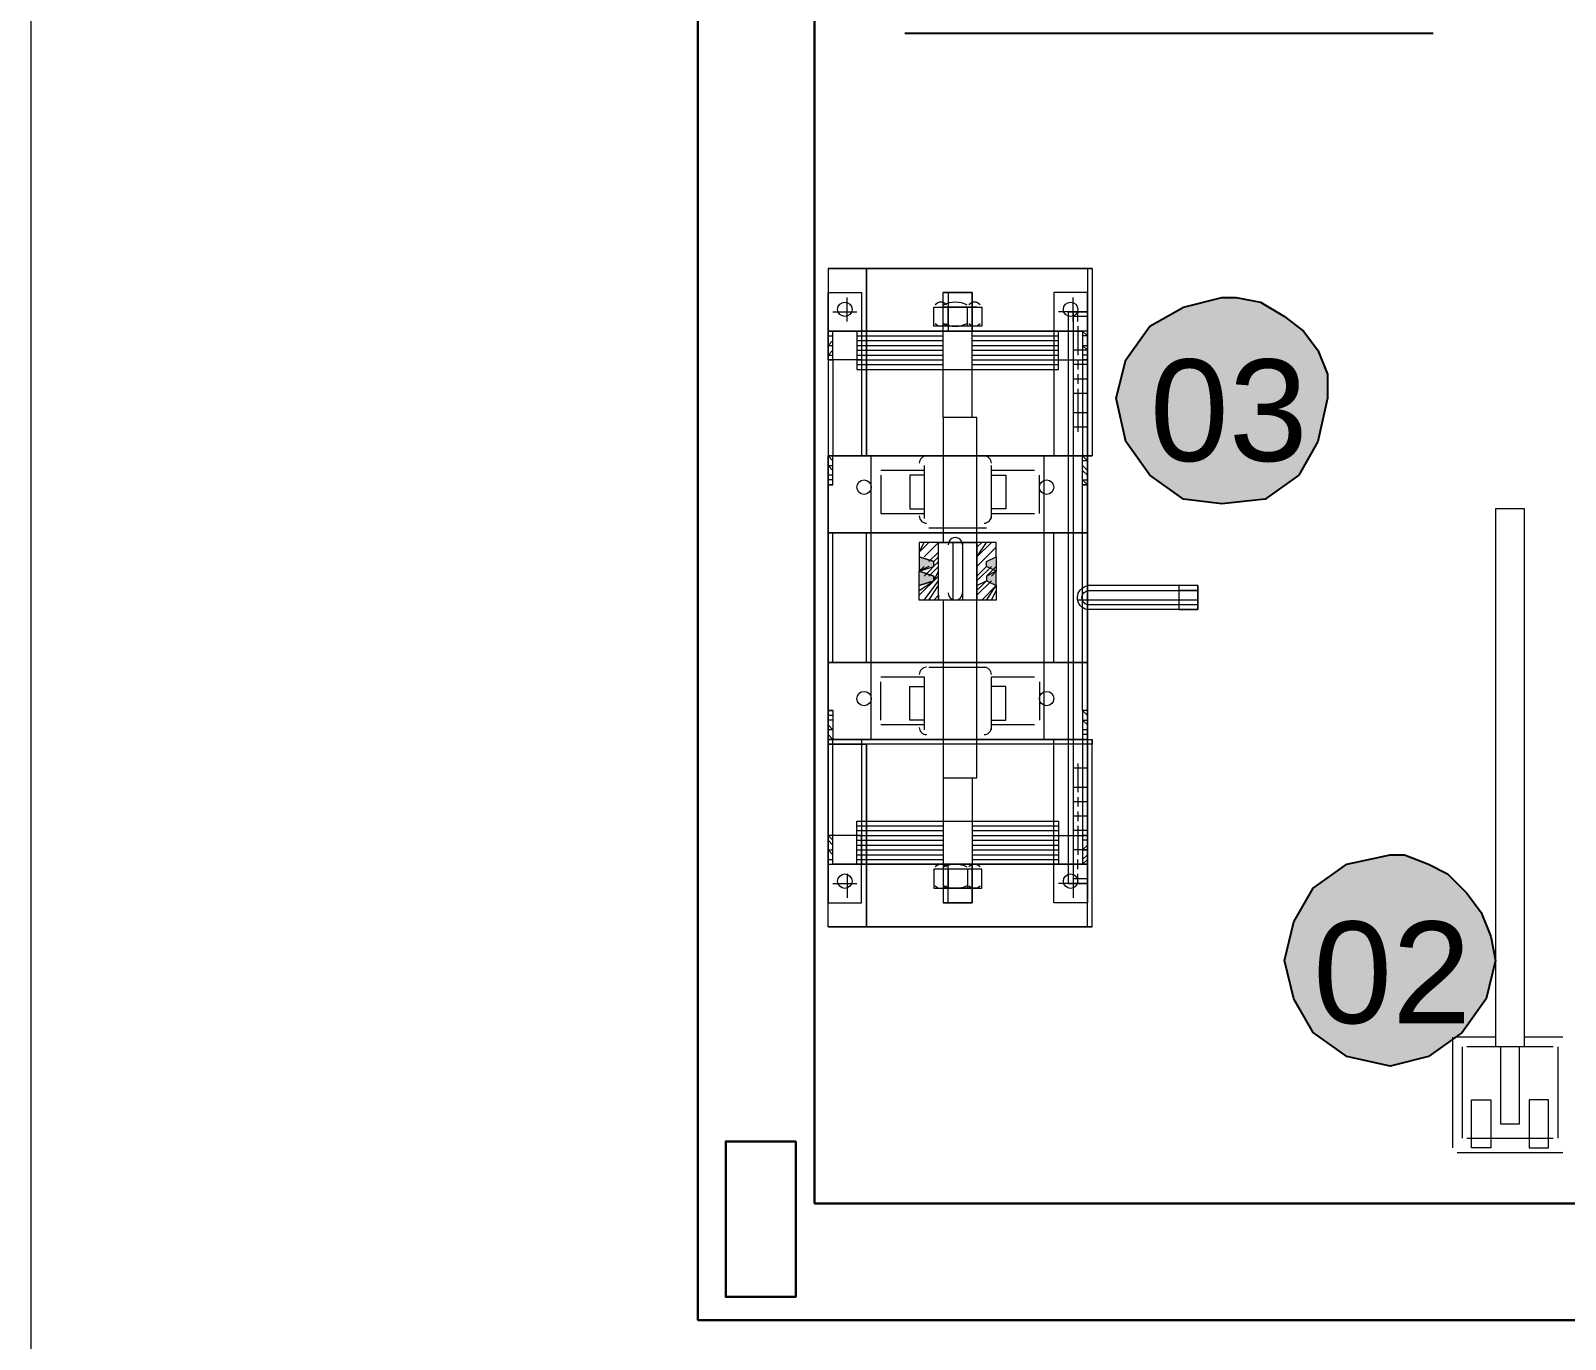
# Model space of a CAD drawing. Header units: millimetres. Extents: x 208330 to 208484, y 9278571 to 9278607.
# Drawn here: x 208404.908 to 208406.883, y 9278577.186 to 9278578.87 of the extents above; entities that cross this region are included whole.
import ezdxf

# ---------------------------------------------------------------- set-up
doc = ezdxf.new("R2010")
doc.units = ezdxf.units.MM
doc.header["$LTSCALE"] = 0.2
doc.header["$MEASUREMENT"] = 0
doc.layers.add('A-COTAS', color=7, linetype='Continuous', lineweight=5, true_color=0xc70000)
doc.layers.add('A-ESTRUTURA', color=164, linetype='Continuous', lineweight=30)
doc.layers.add('A-PAREDE', color=5, linetype='Continuous', lineweight=30)
doc.layers.add('PDF_equip 1020', color=7, linetype='Continuous', true_color=0x7a7a7a)
doc.layers.add('PDF_EQUIPAMENTOS', color=7, linetype='Continuous', true_color=0x7a7a7a)
doc.layers.add('PDF_Text', color=7, linetype='Continuous')
doc.styles.add('PDF Arial', font='arial.ttf')

# ---------------------------------------------------------------- blocks, each defined once
blk = doc.blocks.new('PILARETES')
at = {"layer": 'A-ESTRUTURA'}
blk.add_lwpolyline([(-6.92, -5.675), (-6.83, -5.675), (-6.83, -5.875), (-6.92, -5.875)], close=True, dxfattribs=at)
blk = doc.blocks.new('galpao')
at = {"layer": 'A-PAREDE'}
for p, q in [((208286.7376, 9278577.211), (208286.7376, 9278581.111)), ((208286.8876, 9278577.361), (208286.8876, 9278580.961)), ((208286.8876, 9278577.361), (208289.0876, 9278577.361)), ((208286.7376, 9278577.211), (208289.0876, 9278577.211))]:
    blk.add_line(p, q, dxfattribs=at)
at = {"layer": 'A-COTAS', "xscale": -1}
blk.add_blockref('PILARETES', (208279.9436, 9278583.116), dxfattribs=at)
blk = doc.blocks.new('ARQ GALPAO TGOV')
at = {"layer": 'PDF_equip 1020', "lineweight": 5}
h = blk.add_hatch(color=256, dxfattribs=at)
h.paths.add_polyline_path([(-5.6816, 0.1298), (-5.7002, 0.136), (-5.7002, 0.1175), (-5.6816, 0.1236)])
h.paths.add_polyline_path([(-5.6816, 0.1484), (-5.7002, 0.1546), (-5.7002, 0.136), (-5.6816, 0.1422)])
h = blk.add_hatch(color=256, dxfattribs=at)
h.paths.add_polyline_path([(-5.6013, 0.1175), (-5.6013, 0.136), (-5.6136, 0.1298), (-5.6136, 0.1236)])
h.paths.add_polyline_path([(-5.6013, 0.136), (-5.6013, 0.1546), (-5.6136, 0.1484), (-5.6136, 0.1422)])
at = {"layer": 'PDF_Text', "true_color": 0xf1eb1f}
h = blk.add_hatch(color=2, dxfattribs=at)
h.dxf.hatch_style = 1
h.paths.add_polyline_path([(-5.2427, 2.5657), (-5.2489, 2.5101), (-5.2798, 2.4668), (-5.323, 2.4359), (-5.3725, 2.4297), (-5.4281, 2.4359), (-5.4714, 2.4668), (-5.5023, 2.5101), (-5.5085, 2.5657), (-5.5023, 2.6152), (-5.4714, 2.6584), (-5.4281, 2.6893), (-5.3725, 2.6955), (-5.3601, 2.6955), (-5.3292, 2.6893), (-5.2983, 2.6708), (-5.2736, 2.6522), (-5.255, 2.6275), (-5.2427, 2.5966)])
h.paths.add_polyline_path([(-5.2798, 1.7991), (-5.286, 1.7434), (-5.3169, 1.7002), (-5.3601, 1.6754), (-5.4158, 1.6631), (-5.4652, 1.6754), (-5.5085, 1.7002), (-5.5394, 1.7434), (-5.5518, 1.7991), (-5.5394, 1.8485), (-5.5085, 1.8918), (-5.4652, 1.9227), (-5.4158, 1.9351), (-5.3972, 1.9289), (-5.3663, 1.9227), (-5.3354, 1.9104), (-5.3107, 1.8856), (-5.2921, 1.8609), (-5.2798, 1.83)])
h.paths.add_polyline_path([(-5.1747, 0.3586), (-5.187, 0.3029), (-5.2118, 0.2597), (-5.255, 0.2287), (-5.3107, 0.2226), (-5.3601, 0.2287), (-5.4034, 0.2597), (-5.4343, 0.3029), (-5.4467, 0.3586), (-5.4343, 0.408), (-5.4034, 0.4513), (-5.3601, 0.476), (-5.3107, 0.4884), (-5.2921, 0.4884), (-5.2612, 0.4822), (-5.2303, 0.4637), (-5.2056, 0.4451), (-5.187, 0.4204), (-5.1747, 0.3895)])
h.paths.add_polyline_path([(-4.9583, -0.3648), (-4.9706, -0.4142), (-5.0016, -0.4575), (-5.0448, -0.4884), (-5.0943, -0.5008), (-5.1499, -0.4884), (-5.1932, -0.4575), (-5.2179, -0.4142), (-5.2303, -0.3648), (-5.2179, -0.3153), (-5.1932, -0.272), (-5.1499, -0.2411), (-5.0943, -0.2287), (-5.0758, -0.2287), (-5.0448, -0.2411), (-5.0201, -0.2535), (-4.9954, -0.2782), (-4.9768, -0.3029), (-4.9645, -0.3338)])
h.paths.add_polyline_path([(-3.4869, -0.3648), (-3.4931, -0.4142), (-3.524, -0.4575), (-3.5672, -0.4884), (-3.6229, -0.5008), (-3.6723, -0.4884), (-3.7156, -0.4575), (-3.7465, -0.4142), (-3.7589, -0.3648), (-3.7465, -0.3153), (-3.7156, -0.272), (-3.6723, -0.2411), (-3.6229, -0.2287), (-3.6043, -0.2287), (-3.5734, -0.2411), (-3.5425, -0.2535), (-3.5178, -0.2782), (-3.4992, -0.3029), (-3.4869, -0.3338)])
h.paths.add_polyline_path([(-3.1716, 0.8161), (-3.1839, 0.7666), (-3.2148, 0.7233), (-3.2581, 0.6924), (-3.3076, 0.6801), (-3.3632, 0.6924), (-3.4065, 0.7233), (-3.4374, 0.7666), (-3.4436, 0.8161), (-3.4374, 0.8717), (-3.4065, 0.9088), (-3.3632, 0.9397), (-3.3076, 0.9521), (-3.2952, 0.9521), (-3.2581, 0.9397), (-3.2334, 0.9274), (-3.2087, 0.9088), (-3.1901, 0.8779), (-3.1778, 0.847)])
at = {"layer": 'PDF_equip 1020', "lineweight": 5}
for points in [[(-5.7682, 0.5255), (-5.8176, 0.5255), (-5.8176, 0.2844), (-5.7682, 0.2844)], [(-5.8176, 0.408), (-5.8176, 0.4946), (-5.7744, 0.4946), (-5.7744, 0.408)], [(-5.4838, 0.408), (-5.4838, 0.4946), (-5.5271, 0.4946), (-5.5271, 0.408)], [(-5.6816, 0.4513), (-5.6816, 0.476), (-5.6198, 0.476), (-5.6198, 0.4513)], [(-5.8115, 0.408), (-5.8115, 0.4451), (-5.7744, 0.4451), (-5.8176, 0.4451), (-5.8176, 0.408)], [(-5.7805, 0.4451), (-5.7805, 0.3957), (-5.5209, 0.3957), (-5.5209, 0.4451)], [(-5.49, 0.408), (-5.4838, 0.408)], [(-5.8176, 0.2844), (-5.8176, 0.2473), (-5.8115, 0.2473), (-5.8115, 0.2844), (-5.7744, 0.2844)], [(-5.4838, 0.1855), (-5.4838, 0.2844), (-5.8176, 0.2844), (-5.8176, 0.1855)], [(-5.4838, 0.2844), (-5.4838, 0.2473), (-5.49, 0.2473), (-5.49, 0.2844), (-5.5271, 0.2844)], [(-5.6754, 0.1731), (-5.694, 0.1546)], [(-5.6754, 0.1731), (-5.626, 0.1731), (-5.626, 0.0989), (-5.6754, 0.0989)], [(-5.6013, 0.1669), (-5.626, 0.1422)], [(-5.7002, 0.1546), (-5.7002, 0.136), (-5.6816, 0.1422), (-5.6816, 0.1484)], [(-5.6013, 0.1546), (-5.6013, 0.136), (-5.6136, 0.1422), (-5.6136, 0.1484)], [(-5.7002, 0.1175), (-5.7002, 0.136), (-5.6816, 0.1298), (-5.6816, 0.1236)], [(-5.6013, 0.1175), (-5.6013, 0.136), (-5.6136, 0.1298), (-5.6136, 0.1236)], [(-5.4838, -0.2658), (-5.4838, 0.0866)], [(-5.4838, 0.0185), (-5.4838, -0.0804), (-5.8176, -0.0804), (-5.8176, 0.0185)], [(-5.8176, -0.0804), (-5.8176, -0.0433), (-5.8115, -0.0433), (-5.8115, -0.0804), (-5.7744, -0.0804)], [(-5.4838, -0.0804), (-5.4838, -0.0433), (-5.49, -0.0433), (-5.49, -0.0804), (-5.5271, -0.0804)], [(-5.4776, -0.0804), (-5.4776, -0.0866), (-5.8176, -0.0866), (-5.8176, -0.0804)], [(-5.7682, -0.3215), (-5.8176, -0.3215), (-5.8176, -0.0866), (-5.7682, -0.0866)], [(-5.7805, -0.2411), (-5.7805, -0.1855), (-5.5209, -0.1855), (-5.5209, -0.2411)], [(-5.8176, -0.204), (-5.8176, -0.2906), (-5.7744, -0.2906), (-5.7744, -0.204)], [(-5.4838, -0.204), (-5.4838, -0.2906), (-5.5271, -0.2906), (-5.5271, -0.204)], [(-5.6816, -0.2473), (-5.6816, -0.272), (-5.6198, -0.272), (-5.6198, -0.2473)], [(-4.9892, -0.5441), (-4.9645, -0.5441), (-4.9645, -0.6059), (-4.9892, -0.6059)], [(-4.8903, -0.5441), (-4.915, -0.5441), (-4.915, -0.6059), (-4.8903, -0.6059)]]:
    blk.add_lwpolyline(points, close=True, dxfattribs=at)
for points in [[(-5.4776, 0.5255), (-5.8176, 0.5255), (-5.4776, 0.5255)], [(-5.7682, 0.5255), (-5.7682, 0.2844), (-5.7682, 0.5255)], [(-5.4838, 0.5255), (-5.4838, 0.2844), (-5.4838, -0.0804)], [(-5.4776, 0.5255), (-5.4776, 0.2844)], [(-5.6693, 0.3338), (-5.6693, 0.4946), (-5.6322, 0.4946), (-5.6322, 0.4451), (-5.6693, 0.4451), (-5.626, 0.4451), (-5.6198, 0.4451), (-5.6136, 0.4451)], [(-5.6631, 0.4946), (-5.6693, 0.4946)], [(-5.6322, 0.3338), (-5.6322, 0.4946), (-5.6631, 0.4946), (-5.6631, 0.4451)], [(-5.6322, 0.4946), (-5.6322, 0.4946)], [(-5.7929, 0.4575), (-5.7929, 0.4884)], [(-5.626, 0.476), (-5.6693, 0.476)], [(-5.6631, 0.4513), (-5.6631, 0.476)], [(-5.6383, 0.4513), (-5.6383, 0.476)], [(-5.5023, 0.4575), (-5.5023, 0.4884)], [(-5.8115, 0.4699), (-5.7805, 0.4699)], [(-5.49, 0.4699), (-5.5209, 0.4699)], [(-5.3416, 0.1175), (-5.3416, 0.1113), (-5.3416, 0.0866), (-5.3416, 0.1175), (-5.4838, 0.1175), (-5.4838, 0.4699), (-5.5085, 0.4699), (-5.4838, 0.4699), (-5.4838, 0.1113), (-5.3416, 0.1113), (-5.3663, 0.1113)], [(-5.5085, 0.4699), (-5.5085, -0.2658)], [(-5.5023, 0.4699), (-5.5023, -0.2658)], [(-5.4838, 0.4637), (-5.5023, 0.4637)], [(-5.4962, 0.4575), (-5.4962, 0.4699)], [(-5.4962, 0.4637), (-5.4962, 0.4637)], [(-5.8176, 0.4451), (-5.8115, 0.4451)], [(-5.8176, 0.439), (-5.8115, 0.439)], [(-5.8053, 0.4451), (-5.8053, 0.4451)], [(-5.7991, 0.4451), (-5.7991, 0.4451)], [(-5.7929, 0.4451), (-5.7929, 0.4451)], [(-5.7867, 0.4451), (-5.7867, 0.4451)], [(-5.7805, 0.4451), (-5.7805, 0.4451)], [(-5.7744, 0.4451), (-5.7744, 0.2844), (-5.7805, 0.2844)], [(-5.7805, 0.4451), (-5.7805, 0.4451)], [(-5.7805, 0.439), (-5.6693, 0.439)], [(-5.7805, 0.439), (-5.7805, 0.439)], [(-5.7744, 0.4451), (-5.7744, 0.4451)], [(-5.5271, 0.4451), (-5.7744, 0.4451), (-5.5271, 0.4451)], [(-5.7744, 0.4451), (-5.7744, 0.4451)], [(-5.7744, 0.439), (-5.7744, 0.439)], [(-5.7682, 0.4451), (-5.762, 0.4451), (-5.7558, 0.4451)], [(-5.7682, 0.439), (-5.762, 0.439), (-5.7558, 0.439)], [(-5.7496, 0.4451), (-5.7434, 0.4451), (-5.7373, 0.4451)], [(-5.7496, 0.439), (-5.7434, 0.439), (-5.7373, 0.439)], [(-5.7311, 0.4451), (-5.7249, 0.4451), (-5.7187, 0.4451)], [(-5.7311, 0.439), (-5.7249, 0.439), (-5.7187, 0.439)], [(-5.7125, 0.4451), (-5.7125, 0.4451)], [(-5.7125, 0.439), (-5.7125, 0.439)], [(-5.7064, 0.4451), (-5.7002, 0.4451), (-5.694, 0.4451)], [(-5.7064, 0.439), (-5.7002, 0.439), (-5.694, 0.439)], [(-5.6878, 0.4451), (-5.6816, 0.4451), (-5.6754, 0.4451)], [(-5.6878, 0.439), (-5.6816, 0.439), (-5.6754, 0.439)], [(-5.6693, 0.4451), (-5.6693, 0.4451)], [(-5.6693, 0.439), (-5.6693, 0.439)], [(-5.6322, 0.4451), (-5.6322, 0.4451)], [(-5.6322, 0.439), (-5.5209, 0.439)], [(-5.6322, 0.439), (-5.6322, 0.439)], [(-5.626, 0.439), (-5.6198, 0.439), (-5.6136, 0.439)], [(-5.6074, 0.4451), (-5.6013, 0.4451), (-5.5951, 0.4451), (-5.5889, 0.4451)], [(-5.6074, 0.439), (-5.6013, 0.439), (-5.5951, 0.439), (-5.5889, 0.439)], [(-5.5827, 0.4451), (-5.5765, 0.4451), (-5.5703, 0.4451)], [(-5.5827, 0.439), (-5.5765, 0.439), (-5.5703, 0.439)], [(-5.5642, 0.4451), (-5.558, 0.4451), (-5.5518, 0.4451)], [(-5.5642, 0.439), (-5.558, 0.439), (-5.5518, 0.439)], [(-5.5456, 0.4451), (-5.5394, 0.4451), (-5.5332, 0.4451), (-5.5271, 0.4451), (-5.5271, 0.2844)], [(-5.5456, 0.439), (-5.5394, 0.439), (-5.5332, 0.439), (-5.5271, 0.439)], [(-5.4838, 0.2844), (-5.4838, 0.408), (-5.4838, 0.4451), (-5.5271, 0.4451), (-5.49, 0.4451), (-5.49, 0.408), (-5.49, 0.2844), (-5.4838, 0.2782), (-5.49, 0.2782)], [(-5.5271, 0.4451), (-5.5271, 0.4451)], [(-5.5209, 0.4451), (-5.5209, 0.4451)], [(-5.5147, 0.4451), (-5.5209, 0.4451)], [(-5.5209, 0.4451), (-5.5209, 0.4451)], [(-5.5209, 0.439), (-5.5209, 0.439)], [(-5.5085, 0.4451), (-5.5085, 0.4451)], [(-5.5023, 0.4451), (-5.5023, 0.4451)], [(-5.4838, 0.4451), (-5.5023, 0.4451)], [(-5.4962, 0.4513), (-5.4962, 0.4328), (-5.4962, 0.4142)], [(-5.4962, 0.4451), (-5.4962, 0.4451)], [(-5.4962, 0.4451), (-5.4962, 0.4451)], [(-5.49, 0.4451), (-5.4838, 0.439), (-5.49, 0.439)], [(-5.8115, 0.4328), (-5.8176, 0.4266), (-5.8115, 0.4266)], [(-5.8115, 0.4204), (-5.8176, 0.4142), (-5.8115, 0.4142)], [(-5.7805, 0.4328), (-5.6693, 0.4328)], [(-5.7805, 0.4328), (-5.7805, 0.4328)], [(-5.7805, 0.4266), (-5.6693, 0.4266)], [(-5.7805, 0.4266), (-5.7805, 0.4266)], [(-5.7805, 0.4204), (-5.6693, 0.4204)], [(-5.7805, 0.4204), (-5.7805, 0.4204)], [(-5.7744, 0.4328), (-5.7744, 0.4328)], [(-5.7744, 0.4266), (-5.7744, 0.4266)], [(-5.7744, 0.4204), (-5.7744, 0.4204)], [(-5.7682, 0.4328), (-5.762, 0.4328), (-5.7558, 0.4328)], [(-5.7682, 0.4266), (-5.762, 0.4266), (-5.7558, 0.4266)], [(-5.7682, 0.4204), (-5.762, 0.4204), (-5.7558, 0.4204)], [(-5.7496, 0.4328), (-5.7434, 0.4328), (-5.7373, 0.4328)], [(-5.7496, 0.4266), (-5.7434, 0.4266), (-5.7373, 0.4266)], [(-5.7496, 0.4204), (-5.7434, 0.4204), (-5.7373, 0.4204)], [(-5.7311, 0.4328), (-5.7249, 0.4328), (-5.7187, 0.4328)], [(-5.7311, 0.4266), (-5.7249, 0.4266), (-5.7187, 0.4266)], [(-5.7311, 0.4204), (-5.7249, 0.4204), (-5.7187, 0.4204)], [(-5.7125, 0.4328), (-5.7125, 0.4328)], [(-5.7125, 0.4266), (-5.7125, 0.4266)], [(-5.7125, 0.4204), (-5.7125, 0.4204)], [(-5.7064, 0.4328), (-5.7002, 0.4328), (-5.694, 0.4328)], [(-5.7064, 0.4266), (-5.7002, 0.4266), (-5.694, 0.4266)], [(-5.7064, 0.4204), (-5.7002, 0.4204), (-5.694, 0.4204)], [(-5.6878, 0.4328), (-5.6816, 0.4328), (-5.6754, 0.4328)], [(-5.6878, 0.4266), (-5.6816, 0.4266), (-5.6754, 0.4266)], [(-5.6878, 0.4204), (-5.6816, 0.4204), (-5.6754, 0.4204)], [(-5.6693, 0.4328), (-5.6693, 0.4328)], [(-5.6693, 0.4266), (-5.6693, 0.4266)], [(-5.6693, 0.4204), (-5.6693, 0.4204)], [(-5.6322, 0.4328), (-5.5209, 0.4328)], [(-5.6322, 0.4328), (-5.6322, 0.4328)], [(-5.6322, 0.4266), (-5.5209, 0.4266)], [(-5.6322, 0.4266), (-5.6322, 0.4266)], [(-5.6322, 0.4204), (-5.5209, 0.4204)], [(-5.6322, 0.4204), (-5.6322, 0.4204)], [(-5.626, 0.4328), (-5.6198, 0.4328), (-5.6136, 0.4328)], [(-5.626, 0.4266), (-5.6198, 0.4266), (-5.6136, 0.4266)], [(-5.626, 0.4204), (-5.6198, 0.4204), (-5.6136, 0.4204)], [(-5.6074, 0.4328), (-5.6013, 0.4328), (-5.5951, 0.4328), (-5.5889, 0.4328)], [(-5.6074, 0.4266), (-5.6013, 0.4266), (-5.5951, 0.4266), (-5.5889, 0.4266)], [(-5.6074, 0.4204), (-5.6013, 0.4204), (-5.5951, 0.4204), (-5.5889, 0.4204)], [(-5.5827, 0.4328), (-5.5765, 0.4328), (-5.5703, 0.4328)], [(-5.5827, 0.4266), (-5.5765, 0.4266), (-5.5703, 0.4266)], [(-5.5827, 0.4204), (-5.5765, 0.4204), (-5.5703, 0.4204)], [(-5.5642, 0.4328), (-5.558, 0.4328), (-5.5518, 0.4328)], [(-5.5642, 0.4266), (-5.558, 0.4266), (-5.5518, 0.4266)], [(-5.5642, 0.4204), (-5.558, 0.4204), (-5.5518, 0.4204)], [(-5.5456, 0.4328), (-5.5394, 0.4328), (-5.5332, 0.4328), (-5.5271, 0.4328)], [(-5.5456, 0.4266), (-5.5394, 0.4266), (-5.5332, 0.4266), (-5.5271, 0.4266)], [(-5.5456, 0.4204), (-5.5394, 0.4204), (-5.5332, 0.4204), (-5.5271, 0.4204)], [(-5.5209, 0.4328), (-5.5209, 0.4328)], [(-5.5209, 0.4266), (-5.5209, 0.4266)], [(-5.5209, 0.4204), (-5.5209, 0.4204)], [(-5.4838, 0.4204), (-5.5023, 0.4204)], [(-5.4962, 0.4204), (-5.4962, 0.4204)], [(-5.4838, 0.4204), (-5.49, 0.4266), (-5.4838, 0.4266)], [(-5.8176, 0.408), (-5.8176, 0.2844)], [(-5.8115, 0.408), (-5.8115, 0.2844)], [(-5.7805, 0.4142), (-5.6693, 0.4142)], [(-5.7805, 0.4142), (-5.7805, 0.4142)], [(-5.7805, 0.408), (-5.6693, 0.408)], [(-5.7805, 0.408), (-5.7805, 0.408)], [(-5.7805, 0.4019), (-5.6693, 0.4019)], [(-5.7805, 0.4019), (-5.7805, 0.4019)], [(-5.7805, 0.3957), (-5.6693, 0.3957)], [(-5.7805, 0.3957), (-5.7805, 0.3957)], [(-5.7744, 0.4142), (-5.7744, 0.4142)], [(-5.7744, 0.408), (-5.7744, 0.408)], [(-5.7744, 0.4019), (-5.7744, 0.4019)], [(-5.7744, 0.3957), (-5.7744, 0.3957)], [(-5.7682, 0.4142), (-5.762, 0.4142), (-5.7558, 0.4142)], [(-5.7682, 0.408), (-5.762, 0.408), (-5.7558, 0.408)], [(-5.7682, 0.4019), (-5.762, 0.4019), (-5.7558, 0.4019)], [(-5.7682, 0.3957), (-5.762, 0.3957), (-5.7558, 0.3957)], [(-5.7496, 0.4142), (-5.7434, 0.4142), (-5.7373, 0.4142)], [(-5.7496, 0.408), (-5.7434, 0.408), (-5.7373, 0.408)], [(-5.7496, 0.4019), (-5.7434, 0.4019), (-5.7373, 0.4019)], [(-5.7496, 0.3957), (-5.7434, 0.3957), (-5.7373, 0.3957)], [(-5.7311, 0.4142), (-5.7249, 0.4142), (-5.7187, 0.4142)], [(-5.7311, 0.408), (-5.7249, 0.408), (-5.7187, 0.408)], [(-5.7311, 0.4019), (-5.7249, 0.4019), (-5.7187, 0.4019)], [(-5.7311, 0.3957), (-5.7249, 0.3957), (-5.7187, 0.3957)], [(-5.7125, 0.4142), (-5.7125, 0.4142)], [(-5.7125, 0.408), (-5.7125, 0.408)], [(-5.7125, 0.4019), (-5.7125, 0.4019)], [(-5.7125, 0.3957), (-5.7125, 0.3957)], [(-5.7064, 0.4142), (-5.7002, 0.4142), (-5.694, 0.4142)], [(-5.7064, 0.408), (-5.7002, 0.408), (-5.694, 0.408)], [(-5.7064, 0.4019), (-5.7002, 0.4019), (-5.694, 0.4019)], [(-5.7064, 0.3957), (-5.7002, 0.3957), (-5.694, 0.3957)], [(-5.6878, 0.4142), (-5.6816, 0.4142), (-5.6754, 0.4142)], [(-5.6878, 0.408), (-5.6816, 0.408), (-5.6754, 0.408)], [(-5.6878, 0.4019), (-5.6816, 0.4019), (-5.6754, 0.4019)], [(-5.6878, 0.3957), (-5.6816, 0.3957), (-5.6754, 0.3957)], [(-5.6693, 0.4142), (-5.6693, 0.4142)], [(-5.6693, 0.408), (-5.6693, 0.408)], [(-5.6693, 0.4019), (-5.6693, 0.4019)], [(-5.6693, 0.3957), (-5.6693, 0.3957)], [(-5.6322, 0.4142), (-5.5209, 0.4142)], [(-5.6322, 0.4142), (-5.6322, 0.4142)], [(-5.6322, 0.408), (-5.5209, 0.408)], [(-5.6322, 0.408), (-5.6322, 0.408)], [(-5.6322, 0.4019), (-5.5209, 0.4019)], [(-5.6322, 0.4019), (-5.6322, 0.4019)], [(-5.6322, 0.3957), (-5.5209, 0.3957)], [(-5.6322, 0.3957), (-5.6322, 0.3957)], [(-5.626, 0.4142), (-5.6198, 0.4142), (-5.6136, 0.4142)], [(-5.626, 0.408), (-5.6198, 0.408), (-5.6136, 0.408)], [(-5.626, 0.4019), (-5.6198, 0.4019), (-5.6136, 0.4019)], [(-5.626, 0.3957), (-5.6198, 0.3957), (-5.6136, 0.3957)], [(-5.6074, 0.4142), (-5.6013, 0.4142), (-5.5951, 0.4142), (-5.5889, 0.4142)], [(-5.6074, 0.408), (-5.6013, 0.408), (-5.5951, 0.408), (-5.5889, 0.408)], [(-5.6074, 0.4019), (-5.6013, 0.4019), (-5.5951, 0.4019), (-5.5889, 0.4019)], [(-5.6074, 0.3957), (-5.6013, 0.3957), (-5.5951, 0.3957), (-5.5889, 0.3957)], [(-5.5827, 0.4142), (-5.5765, 0.4142), (-5.5703, 0.4142)], [(-5.5827, 0.408), (-5.5765, 0.408), (-5.5703, 0.408)], [(-5.5827, 0.4019), (-5.5765, 0.4019), (-5.5703, 0.4019)], [(-5.5827, 0.3957), (-5.5765, 0.3957), (-5.5703, 0.3957)], [(-5.5642, 0.4142), (-5.558, 0.4142), (-5.5518, 0.4142)], [(-5.5642, 0.408), (-5.558, 0.408), (-5.5518, 0.408)], [(-5.5642, 0.4019), (-5.558, 0.4019), (-5.5518, 0.4019)], [(-5.5642, 0.3957), (-5.558, 0.3957), (-5.5518, 0.3957)], [(-5.5456, 0.4142), (-5.5394, 0.4142), (-5.5332, 0.4142), (-5.5271, 0.4142)], [(-5.5456, 0.408), (-5.5394, 0.408), (-5.5332, 0.408), (-5.5271, 0.408)], [(-5.5456, 0.4019), (-5.5394, 0.4019), (-5.5332, 0.4019), (-5.5271, 0.4019)], [(-5.5456, 0.3957), (-5.5394, 0.3957), (-5.5332, 0.3957), (-5.5271, 0.3957)], [(-5.5209, 0.4142), (-5.5209, 0.4142)], [(-5.5209, 0.408), (-5.5209, 0.408)], [(-5.5209, 0.4019), (-5.5209, 0.4019)], [(-5.5209, 0.3957), (-5.5209, 0.3957)], [(-5.4838, 0.4019), (-5.5023, 0.4019)], [(-5.4962, 0.408), (-5.4962, 0.3957)], [(-5.4962, 0.4019), (-5.4962, 0.4019)], [(-5.4838, 0.4142), (-5.49, 0.4142)], [(-5.4838, 0.3833), (-5.5023, 0.3833)], [(-5.4962, 0.3895), (-5.4962, 0.3771)], [(-5.4962, 0.3833), (-5.4962, 0.3833)], [(-5.4838, 0.3648), (-5.5023, 0.3648)], [(-5.4962, 0.3709), (-5.4962, 0.3524), (-5.4962, 0.3338), (-5.4962, 0.3153)], [(-5.4962, 0.3648), (-5.4962, 0.3648)], [(-5.4838, 0.34), (-5.5023, 0.34)], [(-5.4962, 0.34), (-5.4962, 0.34)], [(-5.6693, 0.0989), (-5.6693, -0.1298), (-5.626, -0.1298), (-5.626, 0.0989), (-5.626, 0.1731), (-5.626, 0.3338), (-5.6693, 0.3338), (-5.6693, 0.1731)], [(-5.4838, 0.3215), (-5.5023, 0.3215)], [(-5.4962, 0.3215), (-5.4962, 0.3215)], [(-5.8115, 0.2782), (-5.8176, 0.2844), (-5.8115, 0.2844), (-5.49, 0.2844)], [(-5.49, -0.0804), (-5.49, -0.204), (-5.49, -0.2411), (-5.5271, -0.2411), (-5.4838, -0.2411), (-5.4838, -0.204), (-5.49, -0.204), (-5.4838, -0.204), (-5.4838, -0.0804), (-5.4838, 0.2844), (-5.8176, 0.2844), (-5.8176, -0.0804), (-5.8176, -0.204), (-5.8176, -0.2411), (-5.7744, -0.2411), (-5.8115, -0.2411), (-5.8115, -0.204), (-5.8176, -0.204), (-5.8115, -0.2102)], [(-5.4776, 0.2844), (-5.8176, 0.2844), (-5.4776, 0.2844)], [(-5.8176, -0.0804), (-5.8176, 0.2844)], [(-5.8053, 0.2844), (-5.8053, 0.2844)], [(-5.7991, 0.2844), (-5.7991, 0.2844)], [(-5.7929, 0.2844), (-5.7929, 0.2844)], [(-5.7867, 0.2844), (-5.7867, 0.2844)], [(-5.7744, 0.2844), (-5.7744, 0.2844)], [(-5.7744, 0.2844), (-5.7744, 0.2844)], [(-5.762, -0.0804), (-5.762, 0.2844)], [(-5.6136, 0.2844), (-5.6878, 0.2844)], [(-5.5394, -0.0804), (-5.5394, 0.2844)], [(-5.5271, 0.2844), (-5.5271, 0.2844)], [(-5.5209, 0.2844), (-5.5209, 0.2844)], [(-5.5147, 0.2844), (-5.5209, 0.2844)], [(-5.5085, 0.2844), (-5.5085, 0.2844)], [(-5.5023, 0.2844), (-5.5023, 0.2844)], [(-5.4962, 0.2844), (-5.4962, 0.2844)], [(-5.8115, 0.2658), (-5.8176, 0.272), (-5.8115, 0.272)], [(-5.8115, 0.2597), (-5.8176, 0.2597)], [(-5.694, 0.2658), (-5.7496, 0.2658)], [(-5.7496, 0.2597), (-5.7496, 0.2597)], [(-5.7496, 0.2597), (-5.7496, 0.2102), (-5.694, 0.2102)], [(-5.694, 0.2597), (-5.7125, 0.2597), (-5.7125, 0.2164), (-5.694, 0.2164)], [(-5.694, 0.272), (-5.694, 0.204)], [(-5.6074, 0.204), (-5.6074, 0.272)], [(-5.5518, 0.2658), (-5.6074, 0.2658)], [(-5.6074, 0.2597), (-5.5889, 0.2597), (-5.5889, 0.2164), (-5.6074, 0.2164)], [(-5.5518, 0.2597), (-5.5518, 0.2597)], [(-5.5456, 0.2102), (-5.5456, 0.2597)], [(-5.4838, 0.2658), (-5.49, 0.272)], [(-5.4838, 0.2597), (-5.49, 0.2658)], [(-5.8115, 0.2535), (-5.8176, 0.2535)], [(-5.8115, 0.2473), (-5.8176, 0.2473)], [(-5.49, -0.0433), (-5.49, 0.2473), (-5.4838, 0.2473), (-5.49, 0.2535), (-5.4838, 0.2535)], [(-5.49, 0.2473), (-5.49, 0.2473)], [(-5.7496, 0.2102), (-5.7496, 0.2102)], [(-5.6074, 0.2102), (-5.5518, 0.2102)], [(-5.5518, 0.2102), (-5.5518, 0.2102)], [(-4.9212, -0.476), (-4.9212, 0.2164), (-4.9583, 0.2164), (-4.9583, -0.476)], [(-5.4838, 0.1855), (-5.8176, 0.1855)], [(-5.8115, 0.0185), (-5.8115, 0.1855)], [(-5.7682, 0.0185), (-5.7682, 0.1855)], [(-5.6878, 0.1917), (-5.6136, 0.1917)], [(-5.5271, 0.0185), (-5.5271, 0.1855)], [(-5.6878, 0.1731), (-5.7002, 0.1607), (-5.694, 0.1731)], [(-5.6013, 0.136), (-5.6136, 0.1422), (-5.6136, 0.1484), (-5.6013, 0.1546), (-5.6013, 0.1731), (-5.7002, 0.1731), (-5.7002, 0.1546), (-5.6816, 0.1484), (-5.6754, 0.1546)], [(-5.6878, 0.1484), (-5.6754, 0.1607)], [(-5.6816, 0.0989), (-5.6754, 0.1051), (-5.6754, 0.0989), (-5.6754, 0.1731)], [(-5.6569, 0.1731), (-5.6569, 0.0989)], [(-5.6569, 0.1669), (-5.6569, 0.1051)], [(-5.6445, 0.1731), (-5.6445, 0.0989)], [(-5.6445, 0.1669), (-5.6445, 0.1051)], [(-5.626, 0.1731), (-5.626, 0.1731)], [(-5.6074, 0.1731), (-5.626, 0.1546), (-5.6136, 0.1731)], [(-5.626, 0.1669), (-5.6198, 0.1731)], [(-5.6136, 0.1298), (-5.6136, 0.1236), (-5.6013, 0.1175), (-5.6013, 0.0989), (-5.7002, 0.0989), (-5.7002, 0.1175), (-5.6816, 0.1236), (-5.6816, 0.1298), (-5.7002, 0.136), (-5.6816, 0.1422), (-5.6816, 0.1484)], [(-5.6878, 0.1422), (-5.7002, 0.136), (-5.694, 0.1422)], [(-5.694, 0.1298), (-5.6754, 0.1484)], [(-5.6878, 0.1298), (-5.6754, 0.1422)], [(-5.626, 0.1298), (-5.6136, 0.1422)], [(-5.626, 0.1236), (-5.6074, 0.1422)], [(-5.6074, 0.1298), (-5.6013, 0.136), (-5.6136, 0.1298), (-5.6013, 0.1422)], [(-5.6013, 0.1546), (-5.6013, 0.1546)], [(-5.7002, 0.1113), (-5.6816, 0.1236), (-5.6754, 0.136)], [(-5.7002, 0.136), (-5.7002, 0.136)], [(-5.7002, 0.1051), (-5.6754, 0.1298)], [(-5.694, 0.0989), (-5.6754, 0.1236)], [(-5.626, 0.1175), (-5.6136, 0.1236), (-5.626, 0.1113)], [(-5.626, 0.1051), (-5.6074, 0.1236)], [(-5.6013, 0.136), (-5.6013, 0.136)], [(-5.7002, 0.1175), (-5.7002, 0.1175)], [(-5.6878, 0.0989), (-5.6754, 0.1175)], [(-5.6136, 0.0989), (-5.6013, 0.1175), (-5.6198, 0.0989)], [(-5.6074, 0.0989), (-5.6013, 0.1113)], [(-5.6013, 0.0989), (-5.6013, 0.0989)], [(-5.3416, 0.0989), (-5.4962, 0.0989)], [(-5.4838, 0.1113), (-5.4838, 0.1113)], [(-5.4838, 0.0927), (-5.4838, 0.0927)], [(-5.3416, 0.0866), (-5.3416, 0.0866)], [(-5.4838, 0.0185), (-5.8176, 0.0185)], [(-5.7496, 0), (-5.694, 0), (-5.694, -0.068)], [(-5.6878, 0.0124), (-5.6136, 0.0124)], [(-5.6074, -0.068), (-5.6074, 0), (-5.5518, 0)], [(-5.7496, -0.0556), (-5.7496, -0.0062)], [(-5.7496, -0.0062), (-5.7496, -0.0062)], [(-5.694, -0.0556), (-5.7125, -0.0556), (-5.7125, -0.0124), (-5.694, -0.0124)], [(-5.6074, -0.0556), (-5.5889, -0.0556), (-5.5889, -0.0124), (-5.6074, -0.0124)], [(-5.5518, -0.0062), (-5.5518, -0.0062)], [(-5.5456, -0.0062), (-5.5456, -0.0556)], [(-5.8115, -0.0433), (-5.8176, -0.0433)], [(-5.8115, -0.0495), (-5.8176, -0.0495)], [(-5.8115, -0.0556), (-5.8176, -0.0556)], [(-5.7496, -0.0556), (-5.7496, -0.0556)], [(-5.5518, -0.0556), (-5.5518, -0.0556)], [(-5.4838, -0.0433), (-5.49, -0.0433), (-5.4838, -0.0495)], [(-5.49, -0.0433), (-5.49, -0.0433)], [(-5.4838, -0.0618), (-5.49, -0.0556), (-5.4838, -0.0556)], [(-5.8176, -0.0618), (-5.8115, -0.068), (-5.8176, -0.068)], [(-5.8115, -0.204), (-5.8115, -0.0804), (-5.49, -0.0804), (-5.4838, -0.0804), (-5.8176, -0.0804), (-5.8115, -0.0804), (-5.8176, -0.0742)], [(-5.694, -0.0618), (-5.7496, -0.0618)], [(-5.5518, -0.0618), (-5.6074, -0.0618)], [(-5.4838, -0.068), (-5.49, -0.068)], [(-5.4838, -0.0742), (-5.49, -0.0742)], [(-5.7991, -0.0804), (-5.7991, -0.0804)], [(-5.7929, -0.0804), (-5.7991, -0.0804)], [(-5.7867, -0.0804), (-5.7867, -0.0804)], [(-5.7805, -0.0804), (-5.7867, -0.0804)], [(-5.7744, -0.0804), (-5.7744, -0.0804)], [(-5.7744, -0.0804), (-5.7744, -0.0804)], [(-5.7744, -0.0804), (-5.7744, -0.2411)], [(-5.7682, -0.3215), (-5.7682, -0.0866), (-5.7682, -0.3215)], [(-5.6136, -0.0804), (-5.6878, -0.0804)], [(-5.5456, -0.2411), (-5.5394, -0.2411), (-5.5332, -0.2411), (-5.5271, -0.2411), (-5.5271, -0.0804)], [(-5.5271, -0.0804), (-5.5271, -0.0804)], [(-5.5147, -0.0804), (-5.5209, -0.0804)], [(-5.5147, -0.0804), (-5.5147, -0.0804)], [(-5.5023, -0.0804), (-5.5023, -0.0804)], [(-5.4962, -0.0804), (-5.5023, -0.0804)], [(-5.49, -0.0804), (-5.49, -0.0804)], [(-5.4838, -0.3215), (-5.4838, -0.0866)], [(-5.4776, -0.3215), (-5.4776, -0.0804)], [(-5.4838, -0.1175), (-5.5023, -0.1175)], [(-5.4962, -0.1113), (-5.4962, -0.1298), (-5.4962, -0.1484)], [(-5.4962, -0.1175), (-5.4962, -0.1175)], [(-5.6322, -0.1298), (-5.6322, -0.2906), (-5.6322, -0.2411), (-5.6693, -0.2411), (-5.626, -0.2411), (-5.6198, -0.2411), (-5.6136, -0.2411)], [(-5.6693, -0.1298), (-5.6693, -0.2906), (-5.6322, -0.2906), (-5.6631, -0.2906), (-5.6631, -0.2411)], [(-5.4838, -0.1422), (-5.5023, -0.1422)], [(-5.4962, -0.1422), (-5.4962, -0.1422)], [(-5.4962, -0.1546), (-5.4962, -0.1669)], [(-5.4838, -0.1607), (-5.5023, -0.1607)], [(-5.4962, -0.1607), (-5.4962, -0.1607)], [(-5.4962, -0.1731), (-5.4962, -0.1855)], [(-5.7805, -0.1917), (-5.6693, -0.1917)], [(-5.7805, -0.1917), (-5.7805, -0.1917)], [(-5.7744, -0.1917), (-5.7744, -0.1917)], [(-5.7682, -0.1917), (-5.762, -0.1917), (-5.7558, -0.1917)], [(-5.7496, -0.1917), (-5.7434, -0.1917), (-5.7373, -0.1917)], [(-5.7311, -0.1917), (-5.7249, -0.1917), (-5.7187, -0.1917)], [(-5.7125, -0.1917), (-5.7125, -0.1917)], [(-5.7064, -0.1917), (-5.7002, -0.1917), (-5.694, -0.1917)], [(-5.6878, -0.1917), (-5.6816, -0.1917), (-5.6754, -0.1917)], [(-5.6693, -0.1917), (-5.6693, -0.1917)], [(-5.6322, -0.1917), (-5.5209, -0.1917)], [(-5.6322, -0.1917), (-5.6322, -0.1917)], [(-5.626, -0.1917), (-5.6198, -0.1917), (-5.6136, -0.1917)], [(-5.6074, -0.1917), (-5.6013, -0.1917), (-5.5951, -0.1917), (-5.5889, -0.1917)], [(-5.5827, -0.1917), (-5.5765, -0.1917), (-5.5703, -0.1917)], [(-5.5642, -0.1917), (-5.558, -0.1917), (-5.5518, -0.1917)], [(-5.5456, -0.1917), (-5.5394, -0.1917), (-5.5332, -0.1917), (-5.5271, -0.1917)], [(-5.5209, -0.1917), (-5.5209, -0.1917)], [(-5.4838, -0.1793), (-5.5023, -0.1793)], [(-5.4962, -0.1793), (-5.4962, -0.1793)], [(-5.4962, -0.1917), (-5.4962, -0.2102), (-5.4962, -0.2287)], [(-5.8176, -0.2102), (-5.8115, -0.2164)], [(-5.7805, -0.1978), (-5.6693, -0.1978)], [(-5.7805, -0.1978), (-5.7805, -0.1978)], [(-5.7805, -0.204), (-5.6693, -0.204)], [(-5.7805, -0.204), (-5.7805, -0.204)], [(-5.7805, -0.2102), (-5.6693, -0.2102)], [(-5.7805, -0.2102), (-5.7805, -0.2102)], [(-5.7805, -0.2164), (-5.6693, -0.2164)], [(-5.7805, -0.2164), (-5.7805, -0.2164)], [(-5.7744, -0.1978), (-5.7744, -0.1978)], [(-5.7744, -0.204), (-5.7744, -0.204)], [(-5.7744, -0.2102), (-5.7744, -0.2102)], [(-5.7744, -0.2164), (-5.7744, -0.2164)], [(-5.7682, -0.1978), (-5.762, -0.1978), (-5.7558, -0.1978)], [(-5.7682, -0.204), (-5.762, -0.204), (-5.7558, -0.204)], [(-5.7682, -0.2102), (-5.762, -0.2102), (-5.7558, -0.2102)], [(-5.7682, -0.2164), (-5.762, -0.2164), (-5.7558, -0.2164)], [(-5.7496, -0.1978), (-5.7434, -0.1978), (-5.7373, -0.1978)], [(-5.7496, -0.204), (-5.7434, -0.204), (-5.7373, -0.204)], [(-5.7496, -0.2102), (-5.7434, -0.2102), (-5.7373, -0.2102)], [(-5.7496, -0.2164), (-5.7434, -0.2164), (-5.7373, -0.2164)], [(-5.7311, -0.1978), (-5.7249, -0.1978), (-5.7187, -0.1978)], [(-5.7311, -0.204), (-5.7249, -0.204), (-5.7187, -0.204)], [(-5.7311, -0.2102), (-5.7249, -0.2102), (-5.7187, -0.2102)], [(-5.7311, -0.2164), (-5.7249, -0.2164), (-5.7187, -0.2164)], [(-5.7125, -0.1978), (-5.7125, -0.1978)], [(-5.7125, -0.204), (-5.7125, -0.204)], [(-5.7125, -0.2102), (-5.7125, -0.2102)], [(-5.7125, -0.2164), (-5.7125, -0.2164)], [(-5.7064, -0.1978), (-5.7002, -0.1978), (-5.694, -0.1978)], [(-5.7064, -0.204), (-5.7002, -0.204), (-5.694, -0.204)], [(-5.7064, -0.2102), (-5.7002, -0.2102), (-5.694, -0.2102)], [(-5.7064, -0.2164), (-5.7002, -0.2164), (-5.694, -0.2164)], [(-5.6878, -0.1978), (-5.6816, -0.1978), (-5.6754, -0.1978)], [(-5.6878, -0.204), (-5.6816, -0.204), (-5.6754, -0.204)], [(-5.6878, -0.2102), (-5.6816, -0.2102), (-5.6754, -0.2102)], [(-5.6878, -0.2164), (-5.6816, -0.2164), (-5.6754, -0.2164)], [(-5.6693, -0.1978), (-5.6693, -0.1978)], [(-5.6693, -0.204), (-5.6693, -0.204)], [(-5.6693, -0.2102), (-5.6693, -0.2102)], [(-5.6693, -0.2164), (-5.6693, -0.2164)], [(-5.6322, -0.1978), (-5.5209, -0.1978)], [(-5.6322, -0.1978), (-5.6322, -0.1978)], [(-5.6322, -0.204), (-5.5209, -0.204)], [(-5.6322, -0.204), (-5.6322, -0.204)], [(-5.6322, -0.2102), (-5.5209, -0.2102)], [(-5.6322, -0.2102), (-5.6322, -0.2102)], [(-5.6322, -0.2164), (-5.5209, -0.2164)], [(-5.6322, -0.2164), (-5.6322, -0.2164)], [(-5.626, -0.1978), (-5.6198, -0.1978), (-5.6136, -0.1978)], [(-5.626, -0.204), (-5.6198, -0.204), (-5.6136, -0.204)], [(-5.626, -0.2102), (-5.6198, -0.2102), (-5.6136, -0.2102)], [(-5.626, -0.2164), (-5.6198, -0.2164), (-5.6136, -0.2164)], [(-5.6074, -0.1978), (-5.6013, -0.1978), (-5.5951, -0.1978), (-5.5889, -0.1978)], [(-5.6074, -0.204), (-5.6013, -0.204), (-5.5951, -0.204), (-5.5889, -0.204)], [(-5.6074, -0.2102), (-5.6013, -0.2102), (-5.5951, -0.2102), (-5.5889, -0.2102)], [(-5.6074, -0.2164), (-5.6013, -0.2164), (-5.5951, -0.2164), (-5.5889, -0.2164)], [(-5.5827, -0.1978), (-5.5765, -0.1978), (-5.5703, -0.1978)], [(-5.5827, -0.204), (-5.5765, -0.204), (-5.5703, -0.204)], [(-5.5827, -0.2102), (-5.5765, -0.2102), (-5.5703, -0.2102)], [(-5.5827, -0.2164), (-5.5765, -0.2164), (-5.5703, -0.2164)], [(-5.5642, -0.1978), (-5.558, -0.1978), (-5.5518, -0.1978)], [(-5.5642, -0.204), (-5.558, -0.204), (-5.5518, -0.204)], [(-5.5642, -0.2102), (-5.558, -0.2102), (-5.5518, -0.2102)], [(-5.5642, -0.2164), (-5.558, -0.2164), (-5.5518, -0.2164)], [(-5.5456, -0.1978), (-5.5394, -0.1978), (-5.5332, -0.1978), (-5.5271, -0.1978)], [(-5.5456, -0.204), (-5.5394, -0.204), (-5.5332, -0.204), (-5.5271, -0.204)], [(-5.5456, -0.2102), (-5.5394, -0.2102), (-5.5332, -0.2102), (-5.5271, -0.2102)], [(-5.5456, -0.2164), (-5.5394, -0.2164), (-5.5332, -0.2164), (-5.5271, -0.2164)], [(-5.5209, -0.1978), (-5.5209, -0.1978)], [(-5.5209, -0.204), (-5.5209, -0.204)], [(-5.5209, -0.2102), (-5.5209, -0.2102)], [(-5.5209, -0.2164), (-5.5209, -0.2164)], [(-5.4838, -0.1978), (-5.5023, -0.1978)], [(-5.4962, -0.1978), (-5.4962, -0.1978)], [(-5.4838, -0.2102), (-5.49, -0.2102)], [(-5.4838, -0.2164), (-5.49, -0.2226), (-5.4838, -0.2226)], [(-5.8115, -0.2287), (-5.8176, -0.2226), (-5.8115, -0.2226)], [(-5.8176, -0.2349), (-5.8115, -0.2349)], [(-5.7805, -0.2226), (-5.6693, -0.2226)], [(-5.7805, -0.2226), (-5.7805, -0.2226)], [(-5.7805, -0.2287), (-5.6693, -0.2287)], [(-5.7805, -0.2287), (-5.7805, -0.2287)], [(-5.7805, -0.2349), (-5.6693, -0.2349)], [(-5.7805, -0.2349), (-5.7805, -0.2349)], [(-5.7744, -0.2226), (-5.7744, -0.2226)], [(-5.7744, -0.2287), (-5.7744, -0.2287)], [(-5.7744, -0.2349), (-5.7744, -0.2349)], [(-5.7682, -0.2226), (-5.762, -0.2226), (-5.7558, -0.2226)], [(-5.7682, -0.2287), (-5.762, -0.2287), (-5.7558, -0.2287)], [(-5.7682, -0.2349), (-5.762, -0.2349), (-5.7558, -0.2349)], [(-5.7496, -0.2226), (-5.7434, -0.2226), (-5.7373, -0.2226)], [(-5.7496, -0.2287), (-5.7434, -0.2287), (-5.7373, -0.2287)], [(-5.7496, -0.2349), (-5.7434, -0.2349), (-5.7373, -0.2349)], [(-5.7311, -0.2226), (-5.7249, -0.2226), (-5.7187, -0.2226)], [(-5.7311, -0.2287), (-5.7249, -0.2287), (-5.7187, -0.2287)], [(-5.7311, -0.2349), (-5.7249, -0.2349), (-5.7187, -0.2349)], [(-5.7125, -0.2226), (-5.7125, -0.2226)], [(-5.7125, -0.2287), (-5.7125, -0.2287)], [(-5.7125, -0.2349), (-5.7125, -0.2349)], [(-5.7064, -0.2226), (-5.7002, -0.2226), (-5.694, -0.2226)], [(-5.7064, -0.2287), (-5.7002, -0.2287), (-5.694, -0.2287)], [(-5.7064, -0.2349), (-5.7002, -0.2349), (-5.694, -0.2349)], [(-5.6878, -0.2226), (-5.6816, -0.2226), (-5.6754, -0.2226)], [(-5.6878, -0.2287), (-5.6816, -0.2287), (-5.6754, -0.2287)], [(-5.6878, -0.2349), (-5.6816, -0.2349), (-5.6754, -0.2349)], [(-5.6693, -0.2226), (-5.6693, -0.2226)], [(-5.6693, -0.2287), (-5.6693, -0.2287)], [(-5.6693, -0.2349), (-5.6693, -0.2349)], [(-5.6322, -0.2226), (-5.5209, -0.2226)], [(-5.6322, -0.2226), (-5.6322, -0.2226)], [(-5.6322, -0.2287), (-5.5209, -0.2287)], [(-5.6322, -0.2287), (-5.6322, -0.2287)], [(-5.6322, -0.2349), (-5.5209, -0.2349)], [(-5.6322, -0.2349), (-5.6322, -0.2349)], [(-5.626, -0.2226), (-5.6198, -0.2226), (-5.6136, -0.2226)], [(-5.626, -0.2287), (-5.6198, -0.2287), (-5.6136, -0.2287)], [(-5.626, -0.2349), (-5.6198, -0.2349), (-5.6136, -0.2349)], [(-5.6074, -0.2226), (-5.6013, -0.2226), (-5.5951, -0.2226), (-5.5889, -0.2226)], [(-5.6074, -0.2287), (-5.6013, -0.2287), (-5.5951, -0.2287), (-5.5889, -0.2287)], [(-5.6074, -0.2349), (-5.6013, -0.2349), (-5.5951, -0.2349), (-5.5889, -0.2349)], [(-5.5827, -0.2226), (-5.5765, -0.2226), (-5.5703, -0.2226)], [(-5.5827, -0.2287), (-5.5765, -0.2287), (-5.5703, -0.2287)], [(-5.5827, -0.2349), (-5.5765, -0.2349), (-5.5703, -0.2349)], [(-5.5642, -0.2226), (-5.558, -0.2226), (-5.5518, -0.2226)], [(-5.5642, -0.2287), (-5.558, -0.2287), (-5.5518, -0.2287)], [(-5.5642, -0.2349), (-5.558, -0.2349), (-5.5518, -0.2349)], [(-5.5456, -0.2226), (-5.5394, -0.2226), (-5.5332, -0.2226), (-5.5271, -0.2226)], [(-5.5456, -0.2287), (-5.5394, -0.2287), (-5.5332, -0.2287), (-5.5271, -0.2287)], [(-5.5456, -0.2349), (-5.5394, -0.2349), (-5.5332, -0.2349), (-5.5271, -0.2349)], [(-5.5209, -0.2226), (-5.5209, -0.2226)], [(-5.5209, -0.2287), (-5.5209, -0.2287)], [(-5.5209, -0.2349), (-5.5209, -0.2349)], [(-5.4838, -0.2226), (-5.5023, -0.2226)], [(-5.4962, -0.2226), (-5.4962, -0.2226)], [(-5.4962, -0.2473), (-5.4962, -0.2349)], [(-5.4838, -0.2287), (-5.49, -0.2349)], [(-5.4838, -0.2349), (-5.49, -0.2411)], [(-5.8176, -0.2411), (-5.8115, -0.2411)], [(-5.8053, -0.2411), (-5.8053, -0.2411)], [(-5.7991, -0.2411), (-5.7991, -0.2411)], [(-5.7929, -0.2411), (-5.7929, -0.2411)], [(-5.7929, -0.2535), (-5.7929, -0.2844)], [(-5.7867, -0.2411), (-5.7867, -0.2411)], [(-5.7805, -0.2411), (-5.7805, -0.2411)], [(-5.7805, -0.2411), (-5.7805, -0.2411)], [(-5.7744, -0.2411), (-5.7744, -0.2411)], [(-5.5271, -0.2411), (-5.7744, -0.2411), (-5.5271, -0.2411)], [(-5.7744, -0.2411), (-5.7744, -0.2411)], [(-5.7682, -0.2411), (-5.762, -0.2411), (-5.7558, -0.2411)], [(-5.7496, -0.2411), (-5.7434, -0.2411), (-5.7373, -0.2411)], [(-5.7311, -0.2411), (-5.7249, -0.2411), (-5.7187, -0.2411)], [(-5.7125, -0.2411), (-5.7125, -0.2411)], [(-5.7064, -0.2411), (-5.7002, -0.2411), (-5.694, -0.2411)], [(-5.6878, -0.2411), (-5.6816, -0.2411), (-5.6754, -0.2411)], [(-5.6693, -0.2411), (-5.6693, -0.2411)], [(-5.6631, -0.2473), (-5.6631, -0.272)], [(-5.6383, -0.2473), (-5.6383, -0.272)], [(-5.6322, -0.2411), (-5.6322, -0.2411)], [(-5.6074, -0.2411), (-5.6013, -0.2411), (-5.5951, -0.2411), (-5.5889, -0.2411)], [(-5.5827, -0.2411), (-5.5765, -0.2411), (-5.5703, -0.2411)], [(-5.5642, -0.2411), (-5.558, -0.2411), (-5.5518, -0.2411)], [(-5.5271, -0.2411), (-5.5271, -0.2411)], [(-5.5209, -0.2411), (-5.5209, -0.2411)], [(-5.5147, -0.2411), (-5.5209, -0.2411)], [(-5.5209, -0.2411), (-5.5209, -0.2411)], [(-5.5085, -0.2411), (-5.5085, -0.2411)], [(-5.5023, -0.2411), (-5.5023, -0.2411)], [(-5.4838, -0.2411), (-5.5023, -0.2411)], [(-5.5023, -0.2535), (-5.5023, -0.2844)], [(-5.4962, -0.2411), (-5.4962, -0.2411)], [(-5.4962, -0.2411), (-5.4962, -0.2411)], [(-5.4962, -0.2658), (-5.4962, -0.2535)], [(-5.8115, -0.2658), (-5.7805, -0.2658)], [(-5.626, -0.272), (-5.6693, -0.272)], [(-5.49, -0.2658), (-5.5209, -0.2658)], [(-5.4838, -0.2658), (-5.5085, -0.2658), (-5.4838, -0.2658)], [(-5.4838, -0.2597), (-5.5023, -0.2597)], [(-5.4962, -0.2597), (-5.4962, -0.2597)], [(-5.6631, -0.2906), (-5.6693, -0.2906)], [(-5.6322, -0.2906), (-5.6322, -0.2906)], [(-5.4776, -0.3215), (-5.8176, -0.3215), (-5.4776, -0.3215)], [(-5.0139, -0.4637), (-5.0139, -0.6059)], [(-4.9583, -0.4637), (-5.0077, -0.4637)], [(-5.0077, -0.4637), (-5.0077, -0.4637)], [(-4.8717, -0.4637), (-4.9212, -0.4637)], [(-4.8717, -0.4637), (-4.8717, -0.4637)], [(-5.0016, -0.476), (-5.0016, -0.5935)], [(-4.9954, -0.476), (-4.9954, -0.476)], [(-4.8841, -0.476), (-4.9954, -0.476)], [(-4.9521, -0.476), (-4.9521, -0.575), (-4.9274, -0.575), (-4.9274, -0.476)], [(-4.8779, -0.5935), (-4.8779, -0.476)], [(-5.0077, -0.6059), (-5.0077, -0.6059)], [(-5.0077, -0.6121), (-4.8717, -0.6121)], [(-4.9954, -0.5935), (-4.8841, -0.5935)], [(-4.8717, -0.6059), (-4.8717, -0.6059)]]:
    blk.add_lwpolyline(points, dxfattribs=at)
for points in [[(-5.3663, 0.1175), (-5.3663, 0.0866), (-5.3416, 0.0866), (-5.4838, 0.0866, -0.856189), (-5.4831, 0.1173)], [(-5.3416, 0.0927), (-5.4838, 0.0927, -0.856188), (-5.4821, 0.1112)]]:
    blk.add_lwpolyline(points, format="xyb", dxfattribs=at)
for centre in [(-5.796, 0.473), (-5.5054, 0.473), (-5.7713, 0.2442), (-5.5363, 0.2442), (-5.7713, -0.0278), (-5.5363, -0.0278), (-5.796, -0.2628), (-5.5054, -0.2628)]:
    blk.add_circle(centre, 0.00927, dxfattribs=at)
for centre, radius, start, end in [((-5.6724, 0.473), 0.00927, 39.0728, 140.9272), ((-5.6538, 0.4482), 0.034, 63.2156, 116.7844), ((-5.6291, 0.473), 0.00927, 39.0728, 140.9272), ((-5.6724, 0.4606), 0.00927, 219.0728, 320.9272), ((-5.6538, 0.4853), 0.034, 243.2156, 296.7844), ((-5.6291, 0.4606), 0.00927, 219.0728, 320.9272), ((-5.6909, 0.2751), 0.00927, 89.9999, 180.0001), ((-5.6167, 0.2751), 0.00927, 359.9999, 90.0001), ((-5.6909, 0.2071), 0.00927, 179.9999, 270.0001), ((-5.6167, 0.2071), 0.00927, 269.9999, 0.0001), ((-5.6538, 0.17), 0.00927, 359.9999, 180.0001), ((-5.6538, 0.1082), 0.00927, 179.9999, 0.0001), ((-5.6909, 0.0031), 0.00927, 89.9999, 180.0001), ((-5.6167, 0.0031), 0.00927, 359.9999, 90.0001), ((-5.6909, -0.0649), 0.00927, 179.9999, 270.0001), ((-5.6167, -0.0649), 0.00927, 269.9999, 0.0001), ((-5.6724, -0.2504), 0.00927, 39.0728, 140.9272), ((-5.6538, -0.2751), 0.034, 63.2156, 116.7844), ((-5.6291, -0.2504), 0.00927, 39.0728, 140.9272), ((-5.6724, -0.2628), 0.00927, 219.0728, 320.9272), ((-5.6538, -0.238), 0.034, 243.2156, 296.7844), ((-5.6291, -0.2628), 0.00927, 219.0728, 320.9272)]:
    blk.add_arc(centre, radius, start, end, dxfattribs=at)
at = {"layer": 'PDF_EQUIPAMENTOS', "lineweight": 5}
blk.add_lwpolyline([(-6.8439, 2.2257), (-6.8439, -2.7883)], dxfattribs=at)
at = {"layer": 'PDF_EQUIPAMENTOS', "lineweight": 25}
blk.add_lwpolyline([(-5.7187, 0.8284), (-5.0387, 0.8284)], dxfattribs=at)
at = {"layer": 'PDF_Text'}
for points in [[(-5.1747, 0.3586), (-5.187, 0.3029), (-5.2118, 0.2597), (-5.255, 0.2287), (-5.3107, 0.2226), (-5.3601, 0.2287), (-5.4034, 0.2597), (-5.4343, 0.3029), (-5.4467, 0.3586), (-5.4343, 0.408), (-5.4034, 0.4513), (-5.3601, 0.476), (-5.3107, 0.4884), (-5.2921, 0.4884), (-5.2612, 0.4822), (-5.2303, 0.4637), (-5.2056, 0.4451), (-5.187, 0.4204), (-5.1747, 0.3895)], [(-4.9583, -0.3648), (-4.9706, -0.4142), (-5.0016, -0.4575), (-5.0448, -0.4884), (-5.0943, -0.5008), (-5.1499, -0.4884), (-5.1932, -0.4575), (-5.2179, -0.4142), (-5.2303, -0.3648), (-5.2179, -0.3153), (-5.1932, -0.272), (-5.1499, -0.2411), (-5.0943, -0.2287), (-5.0758, -0.2287), (-5.0448, -0.2411), (-5.0201, -0.2535), (-4.9954, -0.2782), (-4.9768, -0.3029), (-4.9645, -0.3338)]]:
    blk.add_lwpolyline(points, close=True, dxfattribs=at)
at = {"layer": 'A-PAREDE', "color": 6}
blk.add_blockref('galpao', (-208292.7228, -9278578.0387), dxfattribs=at)
at = {"layer": 'PDF_Text', "char_height": 0.1308, "attachment_point": 7, "style": 'PDF Arial'}
for s, insert in [('03', (-5.4034, 0.2759)), ('02', (-5.1932, -0.4474))]:
    blk.add_mtext(s, dxfattribs=dict(at, insert=insert))

msp = doc.modelspace()

# ---------------------------------------------------------------- hatches: boundary and pattern name
at = {"true_color": 0xf1eb1f}
h = msp.add_hatch(dxfattribs=at)
h.set_pattern_fill('ANGLE', color=2)
h.set_pattern_definition([(0, (208445.6616, 9278558.4115), (0, 6.985), [5.08, -1.905]), (90, (208445.6616, 9278558.4115), (-6.985, 4e-16), [5.08, -1.905])])
h.paths.add_polyline_path([(208406.7938, 9278577.6739), (208406.7814, 9278577.6245), (208406.7505, 9278577.5812), (208406.7072, 9278577.5503), (208406.6578, 9278577.5379), (208406.6021, 9278577.5503), (208406.5589, 9278577.5812), (208406.5341, 9278577.6245), (208406.5218, 9278577.6739), (208406.5341, 9278577.7234), (208406.5589, 9278577.7667), (208406.6021, 9278577.7976), (208406.6578, 9278577.8099), (208406.6763, 9278577.8099), (208406.7072, 9278577.7976), (208406.732, 9278577.7852), (208406.7567, 9278577.7605), (208406.7753, 9278577.7358), (208406.7876, 9278577.7048)])
h.paths.add_polyline_path([(208408.5805, 9278578.8548), (208408.5682, 9278578.8053), (208408.5372, 9278578.762), (208408.494, 9278578.7311), (208408.4445, 9278578.7188), (208408.3889, 9278578.7311), (208408.3456, 9278578.762), (208408.3147, 9278578.8053), (208408.3085, 9278578.8548), (208408.3147, 9278578.9104), (208408.3456, 9278578.9475), (208408.3889, 9278578.9784), (208408.4445, 9278578.9908), (208408.4569, 9278578.9908), (208408.494, 9278578.9784), (208408.5187, 9278578.9661), (208408.5434, 9278578.9475), (208408.562, 9278578.9166), (208408.5743, 9278578.8857)])
h.paths.add_polyline_path([(208408.2652, 9278577.6739), (208408.259, 9278577.6245), (208408.2281, 9278577.5812), (208408.1848, 9278577.5503), (208408.1292, 9278577.5379), (208408.0797, 9278577.5503), (208408.0365, 9278577.5812), (208408.0056, 9278577.6245), (208407.9932, 9278577.6739), (208408.0056, 9278577.7234), (208408.0365, 9278577.7667), (208408.0797, 9278577.7976), (208408.1292, 9278577.8099), (208408.1477, 9278577.8099), (208408.1787, 9278577.7976), (208408.2096, 9278577.7852), (208408.2343, 9278577.7605), (208408.2528, 9278577.7358), (208408.2652, 9278577.7048)])
h.paths.add_polyline_path([(208406.5774, 9278578.3973), (208406.5651, 9278578.3416), (208406.5403, 9278578.2984), (208406.497, 9278578.2674), (208406.4414, 9278578.2613), (208406.3919, 9278578.2674), (208406.3487, 9278578.2984), (208406.3178, 9278578.3416), (208406.3054, 9278578.3973), (208406.3178, 9278578.4467), (208406.3487, 9278578.49), (208406.3919, 9278578.5147), (208406.4414, 9278578.5271), (208406.46, 9278578.5271), (208406.4909, 9278578.5209), (208406.5218, 9278578.5024), (208406.5465, 9278578.4838), (208406.5651, 9278578.4591), (208406.5774, 9278578.4282)])
h.paths.add_polyline_path([(208406.4723, 9278579.8378), (208406.4661, 9278579.7821), (208406.4352, 9278579.7389), (208406.3919, 9278579.7141), (208406.3363, 9278579.7018), (208406.2868, 9278579.7141), (208406.2436, 9278579.7389), (208406.2127, 9278579.7821), (208406.2003, 9278579.8378), (208406.2127, 9278579.8872), (208406.2436, 9278579.9305), (208406.2868, 9278579.9614), (208406.3363, 9278579.9738), (208406.3549, 9278579.9676), (208406.3858, 9278579.9614), (208406.4167, 9278579.9491), (208406.4414, 9278579.9243), (208406.46, 9278579.8996), (208406.4723, 9278579.8687)])
h.paths.add_polyline_path([(208406.5094, 9278580.6044), (208406.5032, 9278580.5487), (208406.4723, 9278580.5055), (208406.429, 9278580.4746), (208406.3796, 9278580.4684), (208406.3239, 9278580.4746), (208406.2807, 9278580.5055), (208406.2498, 9278580.5487), (208406.2436, 9278580.6044), (208406.2498, 9278580.6538), (208406.2807, 9278580.6971), (208406.3239, 9278580.728), (208406.3796, 9278580.7342), (208406.3919, 9278580.7342), (208406.4229, 9278580.728), (208406.4538, 9278580.7095), (208406.4785, 9278580.6909), (208406.497, 9278580.6662), (208406.5094, 9278580.6353)])

# ---------------------------------------------------------------- block references
at = {"color": 6}
msp.add_blockref('ARQ GALPAO TGOV', (208411.7521, 9278578.0387), dxfattribs=at)

doc.saveas('drawing.dxf')
